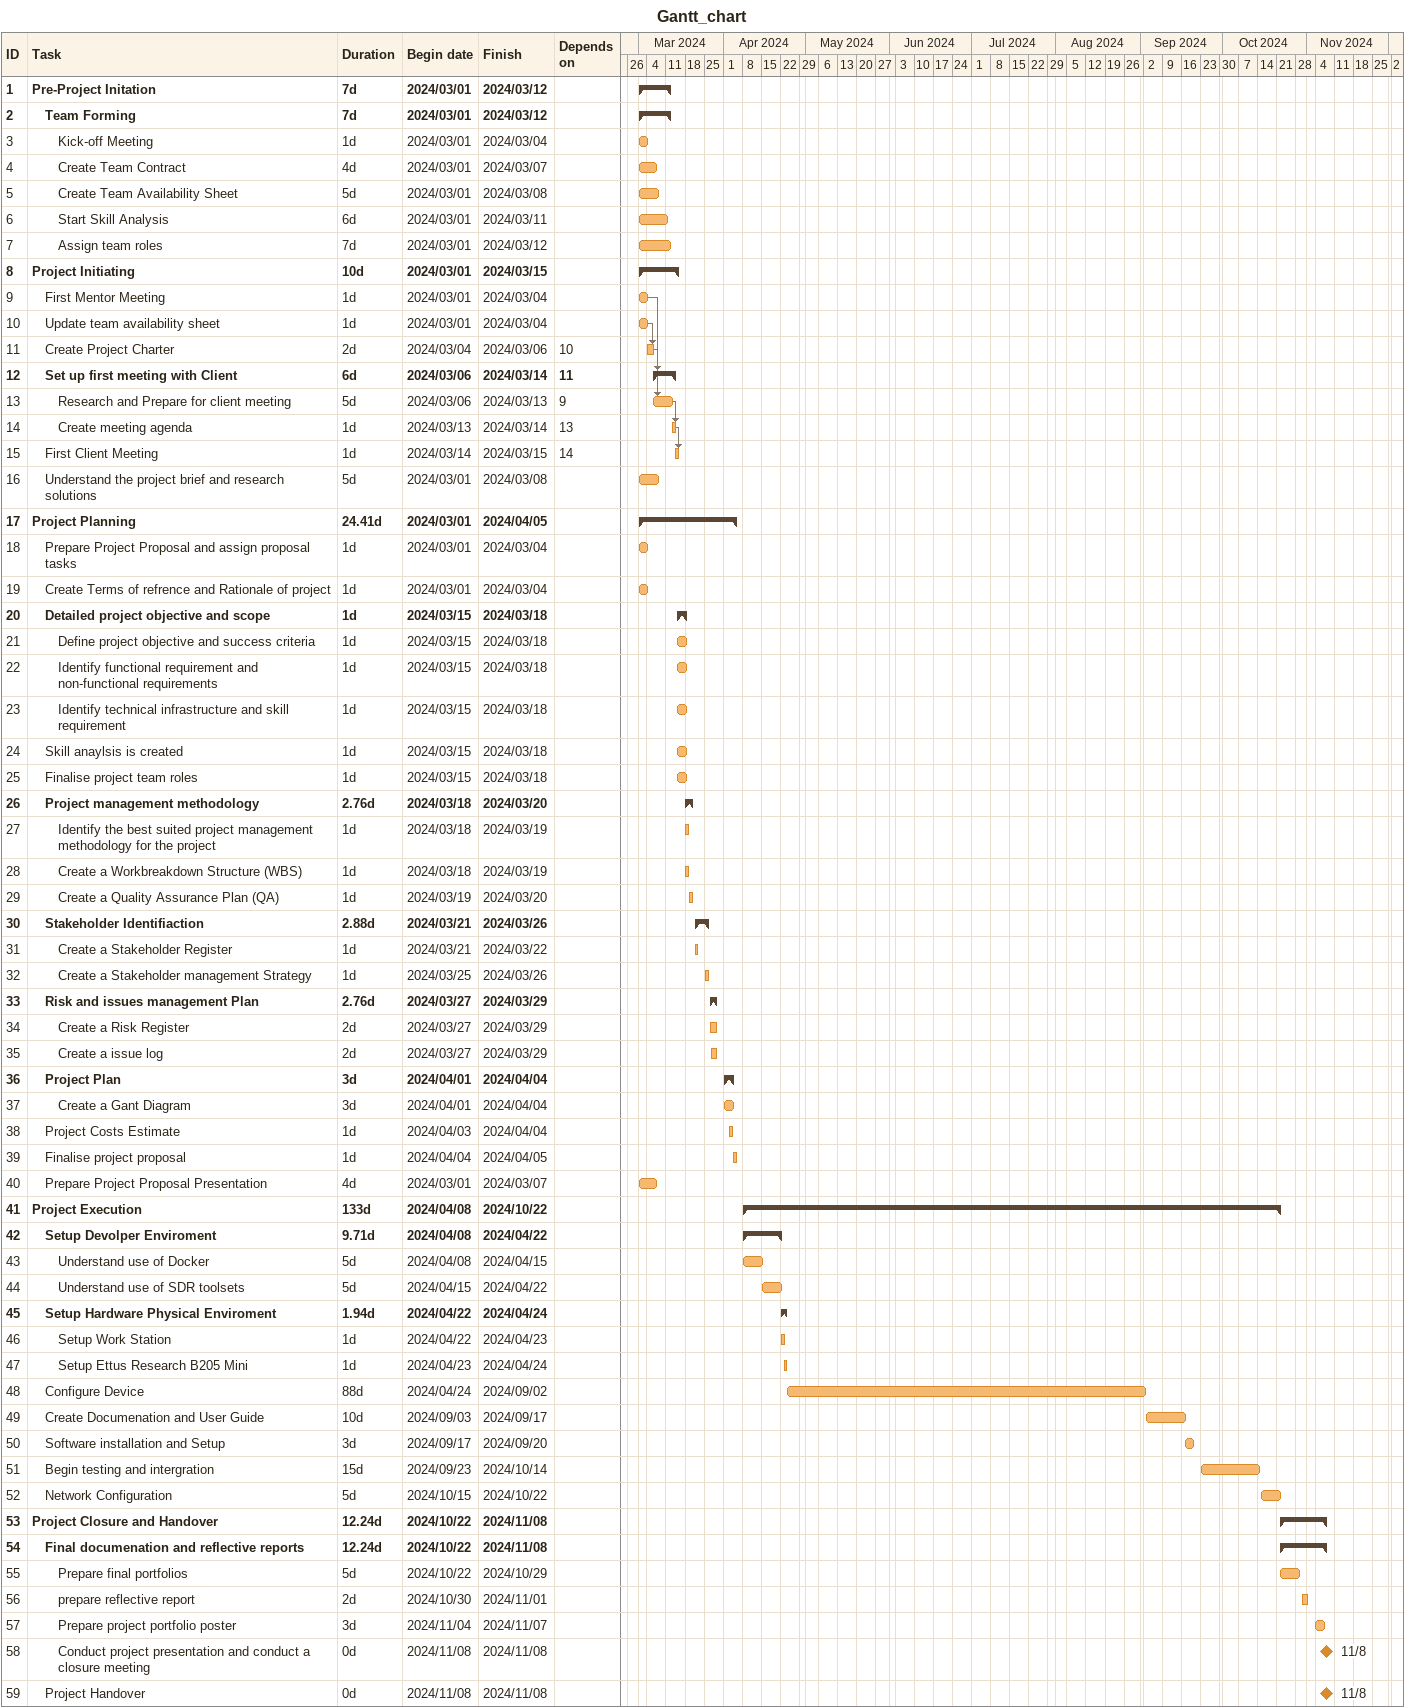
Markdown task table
Gantt_chart

| ID | Level | Task | Duration | Start | Finish | Predecessors |
|---|---|---|---|---|---|---|
| 1 | 1 | **Pre-Project Initation** | 7d | 2024-03-01 | 2024-03-12 |  |
| 2 | 2 | **Team Forming** | 7d | 2024-03-01 | 2024-03-12 |  |
| 3 | 3 | Kick-off Meeting | 1d | 2024-03-01 | 2024-03-04 |  |
| 4 | 3 | Create Team Contract | 4d | 2024-03-01 | 2024-03-07 |  |
| 5 | 3 | Create Team Availability Sheet | 5d | 2024-03-01 | 2024-03-08 |  |
| 6 | 3 | Start Skill Analysis | 6d | 2024-03-01 | 2024-03-11 |  |
| 7 | 3 | Assign team roles | 7d | 2024-03-01 | 2024-03-12 |  |
| 8 | 1 | **Project Initiating** | 10d | 2024-03-01 | 2024-03-15 |  |
| 9 | 2 | First Mentor Meeting | 1d | 2024-03-01 | 2024-03-04 |  |
| 10 | 2 | Update team availability sheet | 1d | 2024-03-01 | 2024-03-04 |  |
| 11 | 2 | Create Project Charter | 2d | 2024-03-04 | 2024-03-06 | 10 |
| 12 | 2 | **Set up first meeting with Client** | 6d | 2024-03-06 | 2024-03-14 | 11 |
| 13 | 3 | Research and Prepare for client meeting | 5d | 2024-03-06 | 2024-03-13 | 9 |
| 14 | 3 | Create meeting agenda | 1d | 2024-03-13 | 2024-03-14 | 13 |
| 15 | 2 | First Client Meeting | 1d | 2024-03-14 | 2024-03-15 | 14 |
| 16 | 2 | Understand the project brief and research solutions | 5d | 2024-03-01 | 2024-03-08 |  |
| 17 | 1 | **Project Planning** | 24.41d | 2024-03-01 | 2024-04-05 |  |
| 18 | 2 | Prepare Project Proposal and assign proposal tasks | 1d | 2024-03-01 | 2024-03-04 |  |
| 19 | 2 | Create Terms of refrence and Rationale of project | 1d | 2024-03-01 | 2024-03-04 |  |
| 20 | 2 | **Detailed project objective and scope** | 1d | 2024-03-15 | 2024-03-18 |  |
| 21 | 3 | Define project objective and success criteria | 1d | 2024-03-15 | 2024-03-18 |  |
| 22 | 3 | Identify functional requirement and non-functional requirements | 1d | 2024-03-15 | 2024-03-18 |  |
| 23 | 3 | Identify technical infrastructure and skill requirement | 1d | 2024-03-15 | 2024-03-18 |  |
| 24 | 2 | Skill anaylsis is created | 1d | 2024-03-15 | 2024-03-18 |  |
| 25 | 2 | Finalise project team roles | 1d | 2024-03-15 | 2024-03-18 |  |
| 26 | 2 | **Project management methodology** | 2.76d | 2024-03-18 | 2024-03-20 |  |
| 27 | 3 | Identify the best suited project management methodology for the project | 1d | 2024-03-18 | 2024-03-19 |  |
| 28 | 3 | Create a Workbreakdown Structure (WBS) | 1d | 2024-03-18 | 2024-03-19 |  |
| 29 | 3 | Create a Quality Assurance Plan (QA) | 1d | 2024-03-19 | 2024-03-20 |  |
| 30 | 2 | **Stakeholder Identifiaction** | 2.88d | 2024-03-21 | 2024-03-26 |  |
| 31 | 3 | Create a Stakeholder Register | 1d | 2024-03-21 | 2024-03-22 |  |
| 32 | 3 | Create a Stakeholder management Strategy | 1d | 2024-03-25 | 2024-03-26 |  |
| 33 | 2 | **Risk and issues management Plan** | 2.76d | 2024-03-27 | 2024-03-29 |  |
| 34 | 3 | Create a Risk Register | 2d | 2024-03-27 | 2024-03-29 |  |
| 35 | 3 | Create a issue log | 2d | 2024-03-27 | 2024-03-29 |  |
| 36 | 2 | **Project Plan** | 3d | 2024-04-01 | 2024-04-04 |  |
| 37 | 3 | Create a Gant Diagram | 3d | 2024-04-01 | 2024-04-04 |  |
| 38 | 2 | Project Costs Estimate | 1d | 2024-04-03 | 2024-04-04 |  |
| 39 | 2 | Finalise project proposal | 1d | 2024-04-04 | 2024-04-05 |  |
| 40 | 2 | Prepare Project Proposal Presentation | 4d | 2024-03-01 | 2024-03-07 |  |
| 41 | 1 | **Project Execution** | 133d | 2024-04-08 | 2024-10-22 |  |
| 42 | 2 | **Setup Devolper Enviroment** | 9.71d | 2024-04-08 | 2024-04-22 |  |
| 43 | 3 | Understand use of Docker | 5d | 2024-04-08 | 2024-04-15 |  |
| 44 | 3 | Understand use of SDR toolsets | 5d | 2024-04-15 | 2024-04-22 |  |
| 45 | 2 | **Setup Hardware Physical Enviroment** | 1.94d | 2024-04-22 | 2024-04-24 |  |
| 46 | 3 | Setup Work Station | 1d | 2024-04-22 | 2024-04-23 |  |
| 47 | 3 | Setup Ettus Research B205 Mini | 1d | 2024-04-23 | 2024-04-24 |  |
| 48 | 2 | Configure Device | 88d | 2024-04-24 | 2024-09-02 |  |
| 49 | 2 | Create Documenation and User Guide | 10d | 2024-09-03 | 2024-09-17 |  |
| 50 | 2 | Software installation and Setup | 3d | 2024-09-17 | 2024-09-20 |  |
| 51 | 2 | Begin testing and intergration | 15d | 2024-09-23 | 2024-10-14 |  |
| 52 | 2 | Network Configuration | 5d | 2024-10-15 | 2024-10-22 |  |
| 53 | 1 | **Project Closure and Handover** | 12.24d | 2024-10-22 | 2024-11-08 |  |
| 54 | 2 | **Final documenation and reflective reports** | 12.24d | 2024-10-22 | 2024-11-08 |  |
| 55 | 3 | Prepare final portfolios | 5d | 2024-10-22 | 2024-10-29 |  |
| 56 | 3 | prepare reflective report | 2d | 2024-10-30 | 2024-11-01 |  |
| 57 | 3 | Prepare project portfolio poster | 3d | 2024-11-04 | 2024-11-07 |  |
| 58 | 3 | Conduct project presentation and conduct a closure meeting | 0d | 2024-11-08 | 2024-11-08 |  |
| 59 | 2 | Project Handover | 0d | 2024-11-08 | 2024-11-08 |  |
